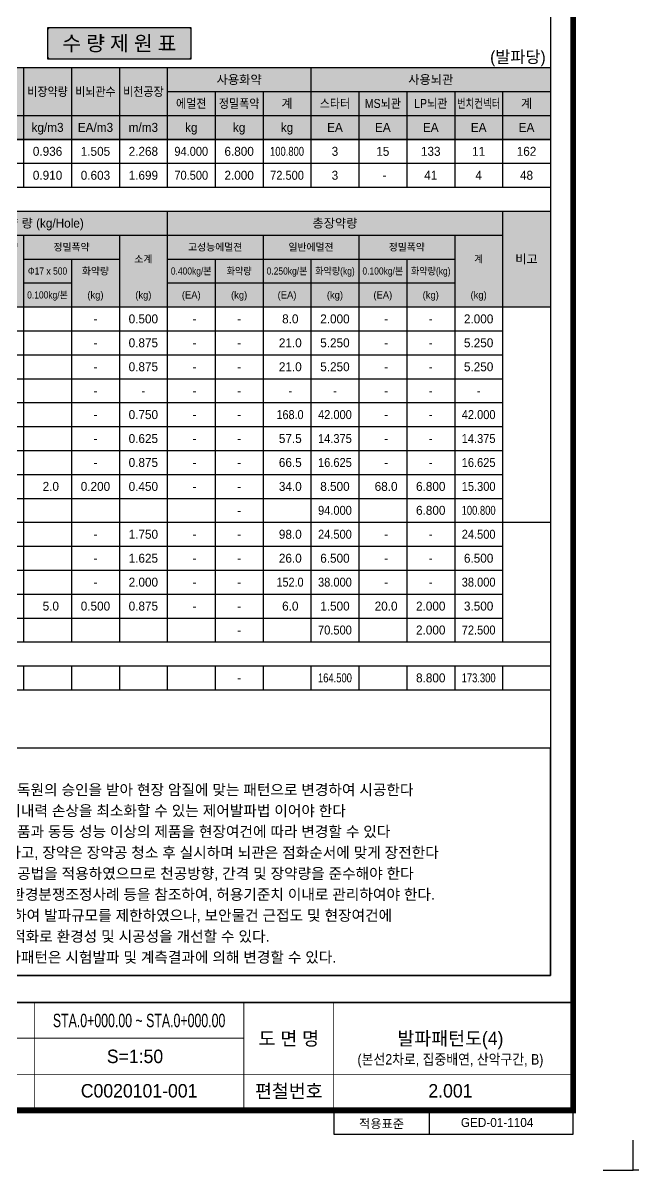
# Model space of a CAD drawing. Extents: x -689 to 317106, y 182884 to 219577.
# Drawn here: x 180766 to 190956, y 182884 to 202056 of the extents above; entities that cross this region are included whole.
import ezdxf
from ezdxf.enums import TextEntityAlignment as Align

# ---------------------------------------------------------------- set-up
doc = ezdxf.new("R2010")
doc.units = 0
doc.header["$LTSCALE"] = 500
doc.header["$MEASUREMENT"] = 0
doc.layers.get('DEFPOINTS').update_dxf_attribs({"color": 55})
doc.layers.add('0-21', color=21, linetype='Continuous', plot=False)
doc.layers.add('0-250line', color=250, linetype='Continuous', lineweight=9, true_color=0x333333)
doc.layers.add('0-252', color=7, linetype='Continuous', true_color=0xa0a0a0)
doc.layers.add('0-253', color=7, linetype='Continuous', true_color=0xcfcfcf)
for name, color, linetype in [('0-255', 52, 'Continuous'), ('CS-TABL-LIN1', 4, 'Continuous'), ('CS-TABL-LIN2', 1, 'Continuous'), ('CS-TABL-TEX2', 6, 'Continuous'), ('CS-TABL-TEX3', 7, 'Continuous'), ('CX-BORD-LIN1', 7, 'Continuous'), ('CX-BORD-LIN2', 7, 'Continuous'), ('CX-MISC', 7, 'Continuous'), ('CZ-TEX0', 7, 'Continuous'), ('CZ-TEX1', 7, 'Continuous'), ('CZ-TEX2', 7, 'Continuous'), ('CZ-TEX3', 7, 'Continuous'), ('CZ-TEXT', 3, 'Continuous')]:
    doc.layers.add(name, color=color, linetype=linetype)
doc.styles.add('TB_BTXT', font='')
doc.styles.add('TB_TEXT', font='')
doc.styles.add('돋움', font='')
doc.styles.add('맑은고딕(굵게)', font='malgunbd.ttf')
doc.styles.add('일반문자', font='')
doc.styles.add('제목', font='')
doc.styles.get('TB_BTXT').set_extended_font_data('Dotum')
doc.styles.get('TB_TEXT').set_extended_font_data('Dotum')
doc.styles.get('돋움').set_extended_font_data('Dotum')
doc.styles.get('일반문자').set_extended_font_data('Dotum')
doc.styles.get('제목').set_extended_font_data('Dotum')

# ---------------------------------------------------------------- blocks, each defined once
blk = doc.blocks.new('재료표제목')
at = {"layer": '0-253'}
h = blk.add_hatch(color=256, dxfattribs=at)
h.dxf.hatch_style = 1
h.paths.add_polyline_path([(0, 1600), (14400, 1600), (14400, 0), (0, 0)])
at = {"layer": 'CS-TABL-LIN1'}
for p, q in [((0, 1600), (0, 0)), ((0, 1600), (14400, 1600)), ((14400, 1600), (14400, 0)), ((0, 0), (14400, 0))]:
    blk.add_line(p, q, dxfattribs=at)
at = {"layer": 'CS-TABL-LIN2'}
for p, q in [((800, 1600), (800, 0)), ((2400, 1600), (2400, 0)), ((3200, 1600), (3200, 0)), ((8000, 1600), (8000, 0)), ((13600, 1600), (13600, 0)), ((3200, 1200), (13600, 1200)), ((4000, 1200), (4000, 0)), ((4800, 1200), (4800, 0)), ((5600, 1200), (5600, 0)), ((7200, 1200), (7200, 0)), ((9600, 1200), (9600, 0)), ((11200, 1200), (11200, 0)), ((12800, 1200), (12800, 0)), ((3200, 800), (4800, 800)), ((5600, 800), (7200, 800)), ((6400, 800), (6400, 0)), ((8000, 800), (12800, 800)), ((8800, 800), (8800, 0)), ((10400, 800), (10400, 0)), ((12000, 800), (12000, 0)), ((3200, 400), (4800, 400)), ((5600, 400), (6400, 400)), ((8000, 400), (12800, 400))]:
    blk.add_line(p, q, dxfattribs=at)
at = {"layer": 'CS-TABL-TEX2', "style": '일반문자'}
for s, height, p in [('공 당 장 약 량 (kg/Hole)', 150, (5600, 1400)), ('총장약량', 150, (10800, 1400)), ('천공의 위치', 150, (1600, 912)), ('공수', 150, (2800, 1025)), ('정밀폭약', 120, (6400, 1000)), ('고성능에멀젼', 120, (8800, 1000)), ('일반에멀젼', 120, (10400, 1000)), ('정밀폭약', 120, (12000, 1000)), ('구 분', 150, (400, 800)), ('(Hole Location)', 150, (1600, 688)), ('소계', 120, (7600, 800)), ('계', 120, (13200, 800)), ('비고', 150, (14000, 800)), ('(공)', 150, (2800, 575)), ('화약량', 120, (5200, 600)), ('화약량', 120, (6800, 600)), ('(kg)', 120, (5200, 200)), ('(kg)', 120, (6800, 200)), ('(kg)', 120, (7600, 200)), ('(EA)', 120, (8400, 200)), ('(kg)', 120, (9200, 200)), ('(EA)', 120, (10000, 200)), ('(kg)', 120, (10800, 200)), ('(EA)', 120, (11600, 200)), ('(kg)', 120, (12400, 200)), ('(kg)', 120, (13200, 200))]:
    blk.add_text(s, height=height, dxfattribs=at).set_placement(p, align=Align.MIDDLE_CENTER)
for s, width, p in [('고성능에멀젼', 0.8, (3600, 1000)), ('일반에멀젼', 0.8, (4400, 1000)), ('에멀젼폭약', 0.8, (5200, 1000)), ('Φ32ⅹ420', 0.9, (3600, 600)), ('Φ32ⅹ295', 0.9, (4400, 600)), ('Φ17ⅹ500', 0.9, (6000, 600)), ('0.400kg/본', 0.9, (8400, 600)), ('화약량', 0.9, (9200, 600)), ('0.250kg/본', 0.9, (10000, 600)), ('화약량(kg)', 0.9, (10800, 600)), ('0.100kg/본', 0.9, (11600, 600)), ('화약량(kg)', 0.9, (12400, 600)), ('0.400kg/본', 0.9, (3600, 200)), ('0.250kg/본', 0.9, (4400, 200)), ('0.100kg/본', 0.9, (6000, 200))]:
    blk.add_text(s, height=120, dxfattribs=dict(at, width=width)).set_placement(p, align=Align.MIDDLE_CENTER)
blk = doc.blocks.new('장약제원제목')
at = {"layer": '0-253'}
h = blk.add_hatch(color=256, dxfattribs=at)
h.dxf.hatch_style = 1
h.paths.add_polyline_path([(500931, 27019), (515331, 27019), (515331, 25819), (500931, 25819)])
at = {"color": 4}
blk.add_lwpolyline([(500931, 27019), (515331, 27019), (515331, 25819), (500931, 25819)], close=True, dxfattribs=at)
at = {"layer": 'CS-TABL-LIN1'}
for p, q in [((500931, 27019), (500931, 25819)), ((500931, 27019), (515331, 27019)), ((515331, 27019), (515331, 25819)), ((500931, 25819), (515331, 25819))]:
    blk.add_line(p, q, dxfattribs=at)
at = {"layer": 'CS-TABL-LIN2'}
for p, q in [((501731, 27019), (501731, 25819)), ((502531, 27019), (502531, 25819)), ((503331, 27019), (503331, 25819)), ((504131, 27019), (504131, 25819)), ((504931, 27019), (504931, 25819)), ((505731, 27019), (505731, 25819)), ((506531, 27019), (506531, 25819)), ((507331, 27019), (507331, 25819)), ((508131, 27019), (508131, 25819)), ((508931, 27019), (508931, 25819)), ((511331, 27019), (511331, 25819)), ((508931, 26619), (515331, 26619)), ((509731, 26619), (509731, 25819)), ((510531, 26619), (510531, 25819)), ((512131, 26619), (512131, 25819)), ((512931, 26619), (512931, 25819)), ((513731, 26619), (513731, 25819)), ((514531, 26619), (514531, 25819)), ((500931, 26219), (515331, 26219))]:
    blk.add_line(p, q, dxfattribs=at)
at = {"layer": 'CS-TABL-TEX2', "style": '일반문자'}
for s, p in [('사용화약', (510131, 26819)), ('사용뇌관', (513331, 26819)), ('구 분', (501331, 26619)), ('단면적', (502131, 26619)), ('천공장', (502931, 26619)), ('굴진장', (503731, 26619)), ('파쇄량', (506131, 26619)), ('계', (510931, 26419)), ('계', (514931, 26419)), ('단 위', (501331, 26019)), ('m2', (502131, 26019)), ('kg', (504531, 26019)), ('m3', (506131, 26019)), ('kg/m3', (506931, 26019)), ('EA/m3', (507731, 26019)), ('m/m3', (508531, 26019)), ('kg', (509331, 26019)), ('kg', (510131, 26019)), ('kg', (510931, 26019)), ('EA', (511731, 26019)), ('EA', (512531, 26019)), ('EA', (513331, 26019)), ('EA', (514131, 26019)), ('EA', (514931, 26019)), ('m', (502931, 26019)), ('m', (503731, 26019)), ('m', (505331, 26019))]:
    blk.add_text(s, height=150, dxfattribs=at).set_placement(p, align=Align.MIDDLE_CENTER)
for s, width, p in [('총장약량', 0.9, (504531, 26619)), ('총천공장', 0.9, (505331, 26619)), ('비장약량', 0.9, (506931, 26619)), ('비뇌관수', 0.9, (507731, 26619)), ('비천공장', 0.9, (508531, 26619)), ('에멀젼', 0.9, (509331, 26419)), ('정밀폭약', 0.9, (510131, 26419)), ('스타터', 0.9, (511731, 26419)), ('MS뇌관', 0.9, (512531, 26419)), ('LP뇌관', 0.9, (513331, 26419)), ('번치컨넥터', 0.75, (514131, 26419))]:
    blk.add_text(s, height=150, dxfattribs=dict(at, width=width)).set_placement(p, align=Align.MIDDLE_CENTER)
blk = doc.blocks.new('CXBLKA1')
at = {"layer": 'CX-BORD-LIN1', "color": 7, "const_width": 2}
blk.add_lwpolyline([(821, 20), (25, 20), (25, 574), (821, 574)], close=True, dxfattribs=at)
at = {"layer": 'CX-BORD-LIN1', "color": 7, "const_width": 0.6}
blk.add_lwpolyline([(821, 56), (25, 56)], dxfattribs=at)
at = {"layer": 'CX-BORD-LIN2', "color": 7}
blk.add_line((773, 12), (773, 20), dxfattribs=at)
at = {"layer": 'CX-BORD-LIN2', "color": 7, "const_width": 0.3}
for points in [[(641, 20), (641, 56)], [(711, 20), (711, 56)], [(741, 20), (741, 56)], [(711, 44.11), (611, 44.11)], [(821, 32), (611, 32)]]:
    blk.add_lwpolyline(points, dxfattribs=at)
at = {"layer": 'CX-BORD-LIN2', "color": 7}
blk.add_lwpolyline([(741, 20), (741, 12), (821, 12), (821, 20)], close=True, dxfattribs=at)
at = {"layer": 'CX-MISC', "color": 7}
for points in [[(10, 0), (0, 0), (0, 0), (0, 0), (0, 0), (0, 0), (0, 10)], [(831, 0), (841, 0), (841, 0), (841, 0), (841, 0), (841, 0), (841, 10)]]:
    blk.add_lwpolyline(points, dxfattribs=at)
at = {"layer": 'CZ-TEX0', "color": 7, "style": 'TB_BTXT'}
blk.add_attdef('UD_TITLE', text='', height=10, dxfattribs=at).set_placement((423, 553), align=Align.MIDDLE_CENTER)
at = {"layer": 'CZ-TEX1', "color": 7, "style": 'TB_BTXT'}
blk.add_attdef('PI_CNAME', text='', height=5, dxfattribs=at).set_placement((40, 552), align=Align.BOTTOM_LEFT)
blk.add_attdef('UD_SUBTITLE', text='', height=7, dxfattribs=at).set_placement((423, 538), align=Align.MIDDLE_CENTER)
at = {"layer": 'CZ-TEX2', "color": 7, "style": 'TB_TEXT'}
for s, p in [('도 면 명', (726, 44)), ('편철번호', (726, 26.5))]:
    blk.add_text(s, height=4.5, dxfattribs=at).set_placement(p, align=Align.MIDDLE)
blk.add_text('적용표준', height=3, dxfattribs=at).set_placement((757, 15.5), align=Align.MIDDLE_CENTER)
at = {"layer": 'CZ-TEX2', "color": 7}
for tag, height, style, p in [('UD_CDNAME', 4, 'TB_BTXT', (42, 544)), ('DA_STDNAME', 3, 'TB_TEXT', (783.49, 13.5))]:
    blk.add_attdef(tag, text='', height=height, dxfattribs=dict(at, style=style)).set_placement(p, align=Align.BOTTOM_LEFT)
at = {"layer": 'CZ-TEX2', "color": 7, "style": 'TB_TEXT'}
for tag, height, p in [('DC_RDATE4', 3.5, (353, 52.5)), ('DC_RAPP4', 3.5, (501.56, 52.5)), ('DC_RCHK4', 3.5, (542.36, 52.5)), ('DC_RDGN4', 3.5, (582.36, 52.5)), ('PI_TITLE', 4.5, (243, 50)), ('DC_RNUM4', 3, (320, 52)), ('UD_CDIST', 4.5, (676, 50)), ('FI_NAME', 4.5, (780, 51)), ('DC_RNUM3', 3, (320, 45)), ('DC_RDATE3', 3.5, (353, 45.4)), ('DC_RAPP3', 3.5, (501.56, 45.4)), ('DC_RCHK3', 3.5, (542.36, 45.4)), ('DC_RDGN3', 3.5, (582.36, 45.4)), ('DI_TITLE', 4.5, (780, 44)), ('PI_CDNAME', 4.5, (243, 38)), ('DC_RNUM2', 3, (320, 38)), ('DC_RDATE2', 3.5, (353, 38.5)), ('DC_RAPP2', 3.5, (501.56, 38.5)), ('DC_RCHK2', 3.5, (542.36, 38.5)), ('DC_RDGN2', 3.5, (582.36, 38.5)), ('DA_HSCALE', 4.5, (658.5, 38)), ('DA_VSCALE', 4.5, (693, 38)), ('DI_SUBTITLE', 3.5, (780, 37)), ('DC_RNUM1', 3, (320, 31)), ('DC_RDATE1', 3.5, (353, 31.5)), ('DC_RAPP1', 3.5, (501.56, 31.5)), ('DC_RCHK1', 3.5, (542.36, 31.5)), ('DC_RDGN1', 3.5, (582.36, 31.5)), ('PA_CCLASS', 4.5, (204, 26.5)), ('PI_STAGE', 4.5, (283, 26.5)), ('DI_DRWNO', 4.5, (676, 26.5)), ('DA_PAGENO', 4.5, (780, 26.5))]:
    blk.add_attdef(tag, text='', height=height, dxfattribs=at).set_placement(p, align=Align.MIDDLE_CENTER)
for tag, p in [('DC_RDES4', (377, 52.5)), ('DC_RDES3', (377, 45.4)), ('DC_RDES2', (377, 38.5)), ('DC_RDES1', (377.03, 31.5))]:
    blk.add_attdef(tag, text='', height=3.5, dxfattribs=at).set_placement(p, align=Align.MIDDLE_LEFT)
at = {"layer": 'CZ-TEX3', "color": 7, "style": 'TB_TEXT', "flags": 1}
for tag, p in [('PI_ID', (24, 16)), ('PI_CCODE', (31, 16)), ('PA_DSDATE', (47, 16)), ('PA_DEDATE', (64, 16)), ('PA_CSDATE', (81, 16)), ('PA_CEDATE', (98, 16)), ('PA_CFDATE', (114, 16)), ('EI_ENAME', (132, 16)), ('EI_DEPT', (146, 16)), ('EI_PERSON', (158, 16)), ('EI_EMAIL', (174, 16)), ('CI_CATEG', (189, 16)), ('CI_ROLE', (204, 16)), ('CI_ONAME', (216, 16)), ('CI_ADDR', (232, 16)), ('CI_TEL', (246, 16)), ('CI_FAX', (257, 16)), ('CI_HPADDR', (270, 16)), ('CI_CODE', (287, 16)), ('CI_DEPT', (300, 16)), ('CI_PERSON', (312, 16)), ('CI_EMAIL', (329, 16)), ('CI_PROLE', (342, 16)), ('DI_MANCODE', (357, 16)), ('DI_CATEG', (377, 16)), ('DI_LDATE', (392, 16)), ('DI_PCLASS', (407, 16)), ('DI_MMCLASS', (424, 16)), ('DI_MSCLASS', (443, 16)), ('DI_ECLASS', (462, 16)), ('DI_FNAME', (478, 16)), ('DC_ONAME', (493, 16)), ('DC_NNAME', (510, 16)), ('FI_CODE', (529, 16)), ('FI_CLASS', (545, 16)), ('FI_ICODE1', (563, 16)), ('FI_ICODE2', (581, 16)), ('------------', (597, 16))]:
    blk.add_attdef(tag, p, '', height=2, dxfattribs=at)

msp = doc.modelspace()

# ---------------------------------------------------------------- hatches: boundary and pattern name
at = {"layer": '0-250line'}
h = msp.add_hatch(color=256, dxfattribs=at)
edge = h.paths.add_edge_path()
edge.add_line((183576.58188, 201715.15052), (183576.58188, 201927.73759))
edge.add_arc((183527.63049, 201927.73759), 48.95139, 0.000000429, 90.000000429)
edge.add_line((183527.63049, 201976.68898), (181225.53327, 201976.68898))
edge.add_arc((181225.53327, 201927.73759), 48.95139, 89.999999937, 179.999999937)
edge.add_line((181176.58188, 201927.73759), (181176.58188, 201502.56345))
edge.add_arc((181225.53327, 201502.56345), 48.95139, 179.999999879, 269.999999879)
edge.add_line((181225.53327, 201453.61206), (183527.63049, 201453.61206))
edge.add_arc((183527.63049, 201502.56345), 48.95139, 269.999999755, 359.999999755)
edge.add_line((183576.58188, 201502.56345), (183576.58188, 201715.15052))

# ---------------------------------------------------------------- linework, layer by layer
at = {"layer": '0-21'}
msp.add_lwpolyline([(183576.58188, 201976.68898), (181176.58188, 201976.68898), (181176.58188, 201453.61206), (183576.58188, 201453.61206), (183576.58188, 201976.68898)], close=True, dxfattribs=at)
at = {"layer": '0-250line', "lineweight": 0}
msp.add_lwpolyline([(183576.58188, 201715.15052), (183576.58188, 201927.73759, 0.4142135624), (183527.63049, 201976.68898), (181225.53327, 201976.68898, 0.4142135624), (181176.58188, 201927.73759), (181176.58188, 201502.56345, 0.4142135624), (181225.53327, 201453.61206), (183527.63049, 201453.61206, 0.4142135624), (183576.58188, 201502.56345)], format="xyb", close=True, dxfattribs=at)
at = {"layer": '0-252', "color": 7}
msp.add_lwpolyline([(175093.68306, 189934.3069), (175093.68306, 189934.3069), (175093.68306, 186134.3069), (189576.58188, 186134.30698), (189576.58188, 189934.3069), (175093.68306, 189934.3069)], dxfattribs=at)
at = {"layer": 'CS-TABL-LIN1'}
for p, q in [((189576.58188, 200109.94733), (189576.58188, 199309.94733)), ((175176.58188, 199309.94733), (189576.58188, 199309.94733)), ((189576.58188, 197309.94733), (189576.58188, 190909.94733)), ((175176.58188, 193709.94733), (189576.58188, 193709.94733)), ((175176.58188, 191709.94733), (189576.58188, 191709.94733)), ((175176.58188, 191309.94733), (189576.58188, 191309.94733)), ((175176.58188, 190909.94733), (189576.58188, 190909.94733))]:
    msp.add_line(p, q, dxfattribs=at)
at = {"layer": 'CS-TABL-LIN2'}
for p, q in [((180776.58188, 200109.94733), (180776.58188, 199309.94733)), ((181576.58188, 200109.94733), (181576.58188, 199309.94733)), ((182376.58188, 200109.94733), (182376.58188, 199309.94733)), ((183176.58188, 200109.94733), (183176.58188, 199309.94733)), ((183976.58188, 200109.94733), (183976.58188, 199309.94733)), ((184776.58188, 200109.94733), (184776.58188, 199309.94733)), ((185576.58188, 200109.94733), (185576.58188, 199309.94733)), ((186376.58188, 200109.94733), (186376.58188, 199309.94733)), ((187176.58188, 200109.94733), (187176.58188, 199309.94733)), ((187976.58188, 200109.94733), (187976.58188, 199309.94733)), ((188776.58188, 200109.94733), (188776.58188, 199309.94733)), ((175176.58188, 199709.94733), (189576.58188, 199709.94733)), ((180776.58188, 197309.94733), (180776.58188, 191709.94733)), ((181576.58188, 197309.94733), (181576.58188, 191709.94733)), ((182376.58188, 197309.94733), (182376.58188, 191709.94733)), ((183176.58188, 197309.94733), (183176.58188, 191709.94733)), ((183976.58188, 197309.94733), (183976.58188, 191709.94733)), ((184776.58188, 197309.94733), (184776.58188, 191709.94733)), ((185576.58188, 197309.94733), (185576.58188, 191709.94733)), ((186376.58188, 197309.94733), (186376.58188, 191709.94733)), ((187176.58188, 197309.94733), (187176.58188, 191709.94733)), ((187976.58188, 197309.94733), (187976.58188, 191709.94733)), ((188776.58188, 197309.94733), (188776.58188, 191709.94733)), ((176776.58188, 196909.94733), (188776.58188, 196909.94733)), ((176776.58188, 196509.94733), (188776.58188, 196509.94733)), ((176776.58188, 196109.94733), (188776.58188, 196109.94733)), ((175976.58188, 195709.94733), (188776.58188, 195709.94733)), ((176776.58188, 195309.94733), (188776.58188, 195309.94733)), ((175976.58188, 194909.94733), (188776.58188, 194909.94733)), ((175976.58188, 194509.94733), (188776.58188, 194509.94733)), ((175176.58188, 194109.94733), (188776.58188, 194109.94733)), ((176776.58188, 193309.94733), (188776.58188, 193309.94733)), ((175976.58188, 192909.94733), (188776.58188, 192909.94733)), ((175976.58188, 192509.94733), (188776.58188, 192509.94733)), ((175176.58188, 192109.94733), (188776.58188, 192109.94733)), ((180776.58188, 191309.94733), (180776.58188, 190909.94733)), ((181576.58188, 191309.94733), (181576.58188, 190909.94733)), ((182376.58188, 191309.94733), (182376.58188, 190909.94733)), ((183176.58188, 191309.94733), (183176.58188, 190909.94733)), ((183976.58188, 191309.94733), (183976.58188, 190909.94733)), ((184776.58188, 191309.94733), (184776.58188, 190909.94733)), ((185576.58188, 191309.94733), (185576.58188, 190909.94733)), ((186376.58188, 191309.94733), (186376.58188, 190909.94733)), ((187176.58188, 191309.94733), (187176.58188, 190909.94733)), ((187976.58188, 191309.94733), (187976.58188, 190909.94733)), ((188776.58188, 191309.94733), (188776.58188, 190909.94733))]:
    msp.add_line(p, q, dxfattribs=at)
at = {"layer": 'DEFPOINTS'}
msp.add_lwpolyline([(151526.58188, 211034.30698), (189576.58188, 211034.30698), (189576.58188, 186134.30698), (151526.58188, 186134.30698)], close=True, dxfattribs=at)

# ---------------------------------------------------------------- block references
ref = msp.add_blockref('CXBLKA1', (148905.64711, 182884.30698), dxfattribs=dict(xscale=50, yscale=50, zscale=50))
ref.add_attrib('DI_TITLE', '발파패턴도(4)', dxfattribs={"layer": 'CZ-TEX2', "height": 225, "style": 'TB_TEXT'}).set_placement((187905.6471, 185084.30698), align=Align.MIDDLE_CENTER)
ref.add_attrib('DI_SUBTITLE', '(본선2차로, 집중배연, 산악구간, B)', dxfattribs={"layer": 'CZ-TEX2', "height": 175, "style": 'TB_TEXT', "width": 0.9}).set_placement((187905.6471, 184734.30698), align=Align.MIDDLE_CENTER)
ref.add_attrib('UD_CDIST', 'STA.0+000.00 ~ STA.0+000.00', dxfattribs={"layer": 'CZ-TEX2', "height": 225, "style": 'TB_TEXT', "width": 0.7}).set_placement((182705.6471, 185384.30698), align=Align.MIDDLE_CENTER)
ref.add_attrib('DA_HSCALE', 'S=1:50', dxfattribs={"layer": 'CZ-TEX2', "height": 225, "style": 'TB_TEXT'}).set_placement((182637.04192, 184784.30698), align=Align.MIDDLE_CENTER)
ref.add_attrib('DI_DRWNO', 'C0020101-001', dxfattribs={"layer": 'CZ-TEX2', "height": 225, "style": 'TB_TEXT'}).set_placement((182705.6471, 184209.30698), align=Align.MIDDLE_CENTER)
ref.add_attrib('DA_PAGENO', '2.001', dxfattribs={"layer": 'CZ-TEX2', "height": 225, "style": 'TB_TEXT'}).set_placement((187905.6471, 184209.30698), align=Align.MIDDLE_CENTER)
ref.add_attrib('DA_STDNAME', 'GED-01-1104', dxfattribs={"layer": 'CZ-TEX2', "height": 150, "style": 'TB_TEXT'}).set_placement((188080.33628, 183559.30698), align=Align.BOTTOM_LEFT)
at = {"xscale": 50, "yscale": 50, "zscale": 50}
msp.add_blockref('CXBLKA1', (190955.64711, 182884.30698), dxfattribs=at)
for name, p in [('장약제원제목', (-325754.23408, 174291.16701)), ('재료표제목', (175176.58188, 197309.94733))]:
    msp.add_blockref(name, p)

# ---------------------------------------------------------------- texts
at = {"layer": '0-255', "color": 7, "true_color": 0xffffff, "style": '맑은고딕(굵게)'}
msp.add_text('수 량 제 원 표', height=250, rotation=359.97820732, dxfattribs=at).set_placement((182376.58188, 201715.15052), align=Align.MIDDLE_CENTER)
at = {"layer": 'CS-TABL-TEX3', "style": '돋움'}
for s, p in [('0.936', (181176.58188, 199909.94733)), ('1.505', (181976.58188, 199909.94733)), ('2.268', (182776.58188, 199909.94733)), ('6.800', (184376.58188, 199909.94733)), ('3', (185976.58188, 199909.94733)), ('15', (186776.58188, 199909.94733)), ('133', (187576.58188, 199909.94733)), ('11', (188376.58188, 199909.94733)), ('162', (189176.58188, 199909.94733)), ('0.910', (181176.58188, 199509.94733)), ('0.603', (181976.58188, 199509.94733)), ('1.699', (182776.58188, 199509.94733)), ('2.000', (184376.58188, 199509.94733)), ('3', (185976.58188, 199509.94733)), ('41', (187576.58188, 199509.94733)), ('4', (188376.58188, 199509.94733)), ('48', (189176.58188, 199509.94733)), (' -', (186776.58188, 199509.94733)), ('-', (181976.58188, 197109.94733)), ('0.500', (182776.58188, 197109.94733)), ('  -', (183576.58188, 197109.94733)), ('-', (184376.58188, 197109.94733)), ('  8.0', (185176.58188, 197109.94733)), ('2.000', (185976.58188, 197109.94733)), ('  -', (186776.58188, 197109.94733)), ('-', (187576.58188, 197109.94733)), ('2.000', (188376.58188, 197109.94733)), ('-', (181976.58188, 196709.94733)), ('0.875', (182776.58188, 196709.94733)), ('  -', (183576.58188, 196709.94733)), ('-', (184376.58188, 196709.94733)), ('  21.0', (185176.58188, 196709.94733)), ('5.250', (185976.58188, 196709.94733)), ('  -', (186776.58188, 196709.94733)), ('-', (187576.58188, 196709.94733)), ('5.250', (188376.58188, 196709.94733)), ('0.875', (182776.58188, 196309.94733)), ('  21.0', (185176.58188, 196309.94733)), ('5.250', (185976.58188, 196309.94733)), ('5.250', (188376.58188, 196309.94733)), ('-', (181976.58188, 196309.94733)), ('  -', (183576.58188, 196309.94733)), ('-', (184376.58188, 196309.94733)), ('  -', (186776.58188, 196309.94733)), ('-', (187576.58188, 196309.94733)), ('-', (181976.58188, 195909.94733)), ('-', (182776.58188, 195909.94733)), ('  -', (183576.58188, 195909.94733)), ('-', (184376.58188, 195909.94733)), ('  -', (185176.58188, 195909.94733)), ('-', (185976.58188, 195909.94733)), ('  -', (186776.58188, 195909.94733)), ('-', (187576.58188, 195909.94733)), ('-', (188376.58188, 195909.94733)), ('0.750', (182776.58188, 195509.94733)), ('-', (181976.58188, 195509.94733)), ('  -', (183576.58188, 195509.94733)), ('-', (184376.58188, 195509.94733)), ('  -', (186776.58188, 195509.94733)), ('-', (187576.58188, 195509.94733)), ('0.625', (182776.58188, 195109.94733)), ('  57.5', (185176.58188, 195109.94733)), ('-', (181976.58188, 195109.94733)), ('  -', (183576.58188, 195109.94733)), ('-', (184376.58188, 195109.94733)), ('  -', (186776.58188, 195109.94733)), ('-', (187576.58188, 195109.94733)), ('0.875', (182776.58188, 194709.94733)), ('  66.5', (185176.58188, 194709.94733)), ('-', (181976.58188, 194709.94733)), ('  -', (183576.58188, 194709.94733)), ('-', (184376.58188, 194709.94733)), ('  -', (186776.58188, 194709.94733)), ('-', (187576.58188, 194709.94733)), ('  2.0', (181176.58188, 194309.94733)), ('0.200', (181976.58188, 194309.94733)), ('0.450', (182776.58188, 194309.94733)), ('  -', (183576.58188, 194309.94733)), ('-', (184376.58188, 194309.94733)), ('  34.0', (185176.58188, 194309.94733)), ('8.500', (185976.58188, 194309.94733)), ('  68.0', (186776.58188, 194309.94733)), ('6.800', (187576.58188, 194309.94733)), ('-', (184376.58188, 193909.94733)), ('6.800', (187576.58188, 193909.94733)), ('-', (181976.58188, 193509.94733)), ('1.750', (182776.58188, 193509.94733)), ('  -', (183576.58188, 193509.94733)), ('-', (184376.58188, 193509.94733)), ('  98.0', (185176.58188, 193509.94733)), ('  -', (186776.58188, 193509.94733)), ('-', (187576.58188, 193509.94733)), ('-', (181976.58188, 193109.94733)), ('1.625', (182776.58188, 193109.94733)), ('  -', (183576.58188, 193109.94733)), ('-', (184376.58188, 193109.94733)), ('  26.0', (185176.58188, 193109.94733)), ('6.500', (185976.58188, 193109.94733)), ('  -', (186776.58188, 193109.94733)), ('-', (187576.58188, 193109.94733)), ('6.500', (188376.58188, 193109.94733)), ('-', (181976.58188, 192709.94733)), ('2.000', (182776.58188, 192709.94733)), ('  -', (183576.58188, 192709.94733)), ('-', (184376.58188, 192709.94733)), ('  -', (186776.58188, 192709.94733)), ('-', (187576.58188, 192709.94733)), ('  5.0', (181176.58188, 192309.94733)), ('0.500', (181976.58188, 192309.94733)), ('0.875', (182776.58188, 192309.94733)), ('  -', (183576.58188, 192309.94733)), ('-', (184376.58188, 192309.94733)), ('  6.0', (185176.58188, 192309.94733)), ('1.500', (185976.58188, 192309.94733)), ('  20.0', (186776.58188, 192309.94733)), ('2.000', (187576.58188, 192309.94733)), ('3.500', (188376.58188, 192309.94733)), ('2.000', (187576.58188, 191909.94733)), ('-', (184376.58188, 191909.94733)), ('8.800', (187576.58188, 191109.94733)), ('-', (184376.58188, 191109.94733))]:
    msp.add_text(s, height=150, dxfattribs=at).set_placement(p, align=Align.MIDDLE_CENTER)
for s, width, p in [('94.000', 0.94, (183576.58188, 199909.94733)), ('100.800', 0.8, (185176.58188, 199909.94733)), ('70.500', 0.94, (183576.58188, 199509.94733)), ('72.500', 0.94, (185176.58188, 199509.94733)), ('  168.0', 0.92, (185176.58188, 195509.94733)), ('42.000', 0.94, (185976.58188, 195509.94733)), ('42.000', 0.94, (188376.58188, 195509.94733)), ('14.375', 0.94, (185976.58188, 195109.94733)), ('14.375', 0.94, (188376.58188, 195109.94733)), ('16.625', 0.94, (185976.58188, 194709.94733)), ('16.625', 0.94, (188376.58188, 194709.94733)), ('15.300', 0.94, (188376.58188, 194309.94733)), ('94.000', 0.94, (185976.58188, 193909.94733)), ('100.800', 0.8, (188376.58188, 193909.94733)), ('24.500', 0.94, (185976.58188, 193509.94733)), ('24.500', 0.94, (188376.58188, 193509.94733)), ('  152.0', 0.92, (185176.58188, 192709.94733)), ('38.000', 0.94, (185976.58188, 192709.94733)), ('38.000', 0.94, (188376.58188, 192709.94733)), ('70.500', 0.94, (185976.58188, 191909.94733)), ('72.500', 0.94, (188376.58188, 191909.94733)), ('164.500', 0.8, (185976.58188, 191109.94733)), ('173.300', 0.8, (188376.58188, 191109.94733))]:
    msp.add_text(s, height=150, dxfattribs=dict(at, width=width)).set_placement(p, align=Align.MIDDLE_CENTER)
at = {"layer": 'CZ-TEX2', "style": '제목'}
msp.add_text('(발파당)', height=200, dxfattribs=at).set_placement((189032.64716, 201388.09381), align=Align.CENTER)
at = {"layer": 'CZ-TEXT', "color": 0, "style": '돋움'}
for s, p in [('1. 본 발파패턴은 표준적인 암질에 따른 기준이므로 감독원의 승인을 받아 현장 암질에 맞는 패턴으로 변경하여 시공한다', (175268.67767, 189240.94805)), ('   단, 변경되는 발파패턴은 외곽부의 여굴 및 암반의 지내력 손상을 최소화할 수 있는 제어발파법 이어야 한다', (175268.67767, 188890.94805)), ('2. 기폭방식은 비전기식뇌관 기준이며, 화약류는 본 제품과 동등 성능 이상의 제품을 현장여건에 따라 변경할 수 있다', (175268.67767, 188540.94805)), ('3. 천공은 매 막장별 천공 배치도에 따라 정확히 실시하고, 장약은 장약공 청소 후 실시하며 뇌관은 점화순서에 맞게 장전한다', (175268.67767, 188190.94805)), ('4. 모암의 손상과 여굴방지를 위하여 Smooth Blasting공법을 적용하였으므로 천공방향, 간격 및 장약량을 준수해야 한다', (175268.67767, 187840.94805)), ('5. 발파작업시 진동 및 소음은 설계기준, 전문시방서, 환경분쟁조정사례 등을 참조하여, 허용기준치 이내로 관리하여야 한다.', (175268.67767, 187490.94805)), ('6. 본 발파패턴은 근접지역 발파작업의 안전성을 고려하여 발파규모를 제한하였으나, 보안물건 근접도 및 현장여건에', (175268.67767, 187140.94805)), ('   따라 지발당장약량의 재조정 및 다단분할영역의 최적화로 환경성 및 시공성을 개선할 수 있다.', (175318.67767, 186790.94805)), ('7. 시공전 반드시 시험발파를 시행하도록 하며, 본 발파패턴은 시험발파 및 계측결과에 의해 변경할 수 있다.', (175268.67767, 186440.94805))]:
    msp.add_text(s, height=180, dxfattribs=at).set_placement(p, align=Align.MIDDLE_LEFT)

doc.saveas('drawing.dxf')
